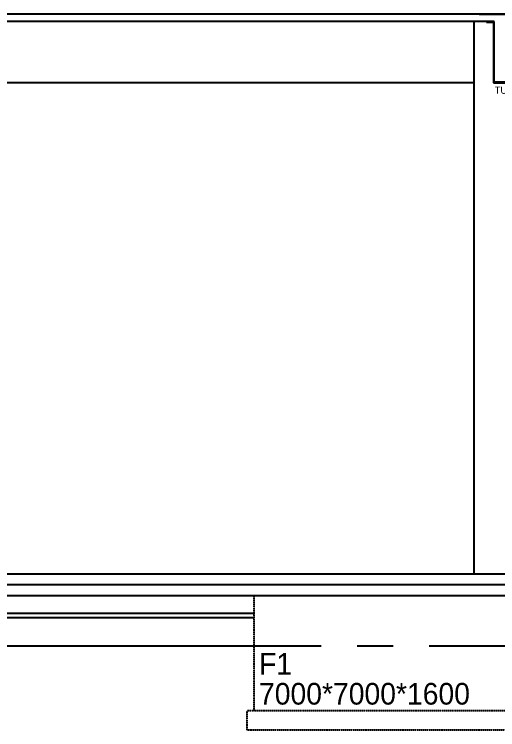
# Model space of a CAD drawing. Extents: x 152195838 to 323921156, y 365159662 to 730681027.
# Drawn here: x 160266682 to 160273384, y 365191903 to 365201813 of the extents above; entities that cross this region are included whole.
import ezdxf
from ezdxf.enums import TextEntityAlignment as Align

# ---------------------------------------------------------------- set-up
doc = ezdxf.new("R2010")
doc.units = 0
doc.header["$MEASUREMENT"] = 0
doc.linetypes.add('CEN', pattern=[63, 60, -1, 1, -1])
doc.linetypes.add('HIDDENX2', pattern=[0.75, 0.5, -0.25])
doc.layers.get('Defpoints').update_dxf_attribs({"linetype": 'CONTINUOUS'})
for name, color, linetype in [('4A.TEC CEN', 1, 'CEN'), ('4A.TEC 단열재', 252, 'CONTINUOUS'), ('4A.TEC 마감선 1', 6, 'CONTINUOUS'), ('4A.TEC 벽체 1', 2, 'CONTINUOUS'), ('ELE', 4, 'CONTINUOUS'), ('k-BESTO', 4, 'CONTINUOUS'), ('text', 3, 'CONTINUOUS'), ('㈜SE&C 기둥', 2, 'CONTINUOUS'), ('㈜SE&C 벽체 1', 2, 'CONTINUOUS'), ('㈜SE&C 벽체 4', 7, 'CONTINUOUS')]:
    doc.layers.add(name, color=color, linetype=linetype)
doc.layers.add('DEFPOINT', color=135, linetype='CONTINUOUS', plot=False)
doc.styles.add('돋움', font='')
doc.styles.get('돋움').set_extended_font_data('돋움')

# ---------------------------------------------------------------- blocks, each defined once
blk = doc.blocks.new('A$Cf60f2c28')
at = {"layer": 'Defpoints'}
for p, q in [((0, 1124.7), (760, 1124.7)), ((380, 174.7), (380, 1124.7))]:
    blk.add_line(p, q, dxfattribs=at)
at = {"layer": 'k-BESTO'}
for p, q in [((100, 1024.7), (100, 1014.7)), ((210, 1024.7), (100, 1024.7)), ((100, 1024.7), (100, 1024.7)), ((100, 1014.7), (200, 1014.7)), ((200, 1014.7), (200, 174.7)), ((210, 184.7), (210, 1024.7)), ((660, 1024.7), (550, 1024.7)), ((550, 1024.7), (550, 184.7)), ((560, 174.7), (560, 1014.7)), ((560, 1014.7), (660, 1014.7)), ((660, 1014.7), (660, 1024.7)), ((200, 174.7), (560, 174.7)), ((550, 184.7), (210, 184.7))]:
    blk.add_line(p, q, dxfattribs=at)
at = {"layer": 'DEFPOINT', "linetype": 'ByBlock', "style": '돋움'}
blk.add_text('TUG8', height=100, dxfattribs=at).set_placement((214.6, 73.8), align=Align.MIDDLE_LEFT)
blk = doc.blocks.new('zw$280B')
at = {"layer": '㈜SE&C 기둥', "color": 8, "ltscale": 0.5, "elevation": -1666.7}
blk.add_lwpolyline([(13050, 0), (13050, 7650)], dxfattribs=at)
at = {"layer": '㈜SE&C 벽체 1'}
for p, q in [((112200, 7750, -1666.7), (50, 7750, -1666.7)), ((13330, 7650, -1666.7), (670, 7650, -1666.7))]:
    blk.add_line(p, q, dxfattribs=at)
at = {"layer": '㈜SE&C 벽체 4'}
blk.add_line((13050, 6800, -1666.7), (950, 6800, -1666.7), dxfattribs=at)
at = {"layer": 'ELE'}
blk.add_blockref('A$Cf60f2c28', (13120, 6625.3, -1666.7), dxfattribs=at)
blk = doc.blocks.new('zw$F2B6')
at = {"layer": '㈜SE&C 벽체 4', "linetype": 'HIDDENX2', "flags": 128}
for points in [[(7100, 1860), (7100, 260), (100, 260), (100, 1860), (7100, 1860)], [(100, 260), (0, 260), (0, 0), (7200, 0), (7200, 260), (7100, 260)]]:
    blk.add_lwpolyline(points, dxfattribs=at)
at = {"layer": 'DEFPOINT', "linetype": 'ByBlock', "style": '돋움'}
for s, p in [('F1', (167.7, 912.4)), ('7000*7000*1600', (167.7, 497.8))]:
    blk.add_text(s, height=300, dxfattribs=at).set_placement(p, align=Align.MIDDLE_LEFT)

msp = doc.modelspace()

# ---------------------------------------------------------------- linework, layer by layer
at = {"layer": '4A.TEC CEN', "color": 8, "ltscale": 500}
for p, q in [((160209434.12, 365194063.33), (160440798.99, 365194063.33)), ((160209434.12, 365193063.33), (160440798.99, 365193063.33))]:
    msp.add_line(p, q, dxfattribs=at)
at = {"layer": '4A.TEC 단열재'}
msp.add_lwpolyline([(160260106.95, 365193913.33), (160349806.95, 365193913.33)], dxfattribs=at)
at = {"layer": '4A.TEC 마감선 1'}
msp.add_lwpolyline([(160260106.95, 365194063.33), (160349806.95, 365194063.33)], dxfattribs=at)
at = {"layer": '4A.TEC 벽체 1'}
msp.add_lwpolyline([(160260106.95, 365193763.33), (160350206.95, 365193763.33)], dxfattribs=at)
at = {"layer": '㈜SE&C 벽체 1'}
msp.add_line((160270006.95, 365193513.33), (160263006.95, 365193513.33), dxfattribs=at)
at = {"layer": '㈜SE&C 벽체 4'}
msp.add_line((160270006.95, 365193453.33), (160263006.95, 365193453.33), dxfattribs=at)

# ---------------------------------------------------------------- block references
at = {"layer": 'ELE'}
msp.add_blockref('zw$F2B6', (160269906.95, 365191903.33), dxfattribs=at)
at = {"layer": 'text'}
msp.add_blockref('zw$280B', (160260006.95, 365194063.33, 1666.67), dxfattribs=at)

doc.saveas('drawing.dxf')
